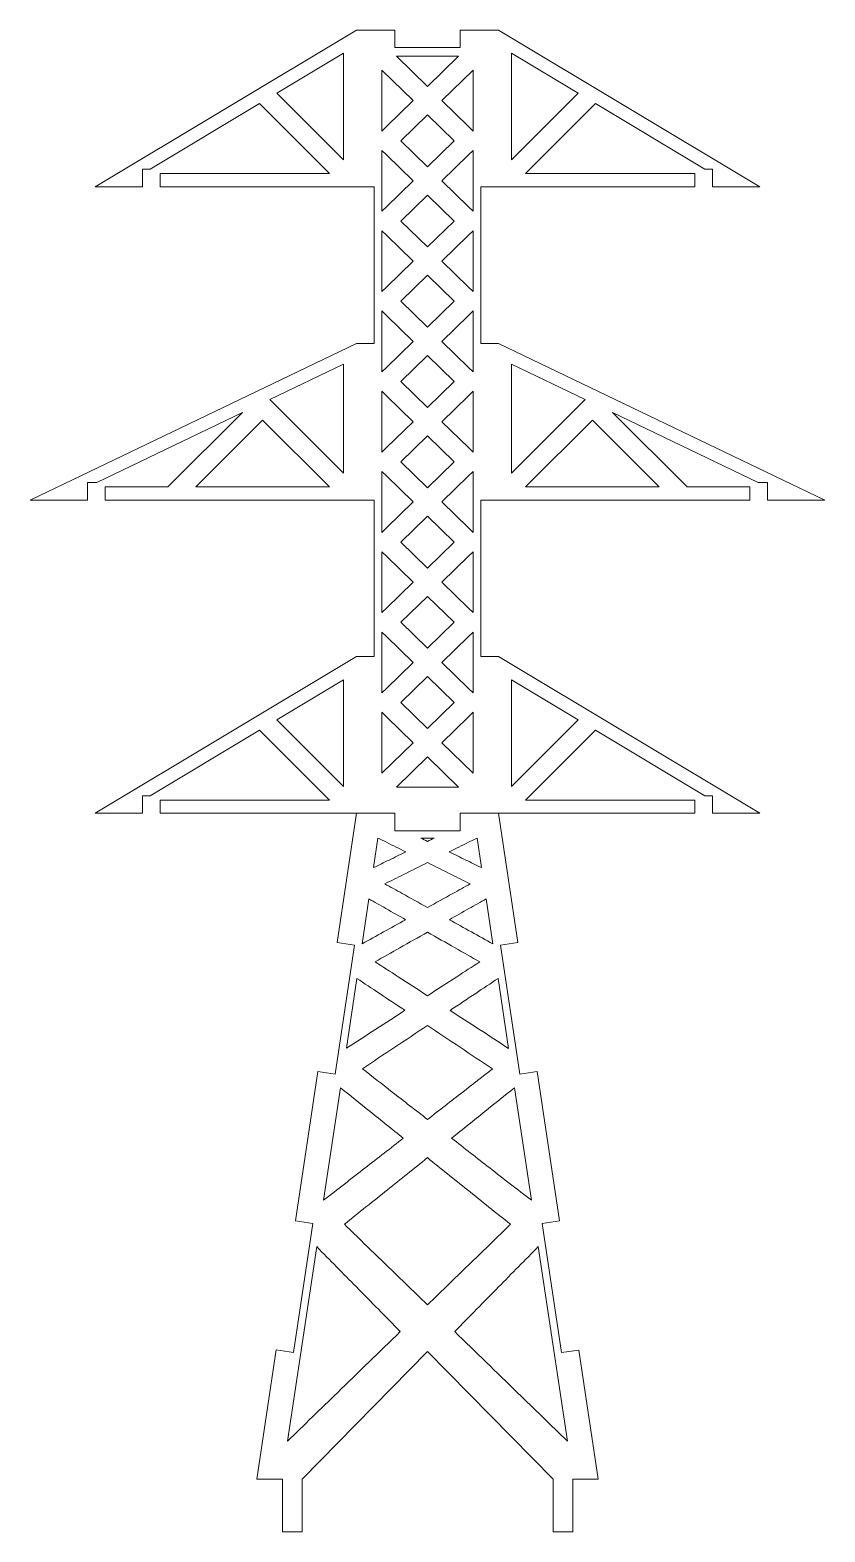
# Model space of a CAD drawing. Header units: centimetres. Extents: x -59 to 18, y -46 to 64.
# Drawn here: x -19.1 to -6.93, y -9.59 to 13.42 of the extents above; entities that cross this region are included whole.
import ezdxf

# ---------------------------------------------------------------- set-up
doc = ezdxf.new("R2010")
doc.units = ezdxf.units.CM
doc.header["$MEASUREMENT"] = 0
doc.layers.add('Camada 1', color=7, linetype='Continuous')

msp = doc.modelspace()

# ---------------------------------------------------------------- linework, layer by layer
at = {"layer": 'Camada 1', "color": 250, "lineweight": 20}
for points, knots in [([(-14.10167, 13.41845), (-14.10167, 13.41845), (-13.51358, 13.41845), (-13.51358, 13.41845), (-13.51358, 13.41845), (-13.51358, 13.41845), (-13.51358, 13.14845), (-13.51358, 13.14845), (-13.51358, 13.14845), (-13.51358, 13.14845), (-12.51358, 13.14845), (-12.51358, 13.14845), (-12.51358, 13.14845), (-12.51358, 13.14845), (-12.51358, 13.41845), (-12.51358, 13.41845), (-12.51358, 13.41845), (-12.51358, 13.41845), (-11.92548, 13.41845), (-11.92548, 13.41845), (-11.92548, 13.41845), (-11.92548, 13.41845), (-7.92548, 11.01845), (-7.92548, 11.01845), (-7.92548, 11.01845), (-7.92548, 11.01845), (-8.64754, 11.01845), (-8.64754, 11.01845), (-8.64754, 11.01845), (-8.64754, 11.01845), (-8.64754, 11.21845), (-8.64754, 11.21845), (-8.64754, 11.21845), (-8.64754, 11.21845), (-8.64754, 11.28845), (-8.64754, 11.28845), (-8.64754, 11.28845), (-8.64754, 11.28845), (-8.76421, 11.28845), (-8.76421, 11.28845), (-8.76421, 11.28845), (-8.76421, 11.28845), (-10.43867, 12.29313), (-10.43867, 12.29313), (-10.43867, 12.29313), (-10.43867, 12.29313), (-11.51335, 11.21845), (-11.51335, 11.21845), (-11.51335, 11.21845), (-11.51335, 11.21845), (-8.91754, 11.21845), (-8.91754, 11.21845), (-8.91754, 11.21845), (-8.91754, 11.21845), (-8.91754, 11.01845), (-8.91754, 11.01845), (-8.91754, 11.01845), (-8.91754, 11.01845), (-11.92548, 11.01845), (-11.92548, 11.01845), (-11.92548, 11.01845), (-11.92548, 11.01845), (-12.19548, 11.01845), (-12.19548, 11.01845), (-12.19548, 11.01845), (-12.19548, 11.01845), (-12.19548, 8.61845), (-12.19548, 8.61845), (-12.19548, 8.61845), (-12.19548, 8.61845), (-11.92548, 8.61845), (-11.92548, 8.61845), (-11.92548, 8.61845), (-11.92548, 8.61845), (-6.92548, 6.21845), (-6.92548, 6.21845), (-6.92548, 6.21845), (-6.92548, 6.21845), (-7.80433, 6.21845), (-7.80433, 6.21845), (-7.80433, 6.21845), (-7.80433, 6.21845), (-7.80433, 6.41845), (-7.80433, 6.41845), (-7.80433, 6.41845), (-7.80433, 6.41845), (-7.80433, 6.48845), (-7.80433, 6.48845), (-7.80433, 6.48845), (-7.80433, 6.48845), (-7.95016, 6.48845), (-7.95016, 6.48845), (-7.95016, 6.48845), (-7.95016, 6.48845), (-10.17766, 7.55764), (-10.17766, 7.55764), (-10.17766, 7.55764), (-10.17766, 7.55764), (-9.03846, 6.41845), (-9.03846, 6.41845), (-9.03846, 6.41845), (-9.03846, 6.41845), (-8.07433, 6.41845), (-8.07433, 6.41845), (-8.07433, 6.41845), (-8.07433, 6.41845), (-8.07433, 6.21845), (-8.07433, 6.21845), (-8.07433, 6.21845), (-8.07433, 6.21845), (-11.92548, 6.21845), (-11.92548, 6.21845), (-11.92548, 6.21845), (-11.92548, 6.21845), (-12.19548, 6.21845), (-12.19548, 6.21845), (-12.19548, 6.21845), (-12.19548, 6.21845), (-12.19548, 3.81845), (-12.19548, 3.81845), (-12.19548, 3.81845), (-12.19548, 3.81845), (-11.92548, 3.81845), (-11.92548, 3.81845), (-11.92548, 3.81845), (-11.92548, 3.81845), (-7.92548, 1.41845), (-7.92548, 1.41845), (-7.92548, 1.41845), (-7.92548, 1.41845), (-8.64754, 1.41845), (-8.64754, 1.41845), (-8.64754, 1.41845), (-8.64754, 1.41845), (-8.64754, 1.61845), (-8.64754, 1.61845), (-8.64754, 1.61845), (-8.64754, 1.61845), (-8.64754, 1.68845), (-8.64754, 1.68845), (-8.64754, 1.68845), (-8.64754, 1.68845), (-8.76421, 1.68845), (-8.76421, 1.68845), (-8.76421, 1.68845), (-8.76421, 1.68845), (-10.43867, 2.69313), (-10.43867, 2.69313), (-10.43867, 2.69313), (-10.43867, 2.69313), (-11.51335, 1.61845), (-11.51335, 1.61845), (-11.51335, 1.61845), (-11.51335, 1.61845), (-8.91754, 1.61845), (-8.91754, 1.61845), (-8.91754, 1.61845), (-8.91754, 1.61845), (-8.91754, 1.41845), (-8.91754, 1.41845), (-8.91754, 1.41845), (-8.91754, 1.41845), (-11.92548, 1.41845), (-11.92548, 1.41845), (-11.92548, 1.41845), (-11.92548, 1.41845), (-12.51358, 1.41845), (-12.51358, 1.41845), (-12.51358, 1.41845), (-12.51358, 1.41845), (-12.51358, 1.14845), (-12.51358, 1.14845), (-12.51358, 1.14845), (-12.51358, 1.14845), (-13.51358, 1.14845), (-13.51358, 1.14845), (-13.51358, 1.14845), (-13.51358, 1.14845), (-13.51358, 1.41845), (-13.51358, 1.41845), (-13.51358, 1.41845), (-13.51358, 1.41845), (-14.10167, 1.41845), (-14.10167, 1.41845), (-14.10167, 1.41845), (-14.10167, 1.41845), (-17.10961, 1.41845), (-17.10961, 1.41845), (-17.10961, 1.41845), (-17.10961, 1.41845), (-17.10961, 1.61845), (-17.10961, 1.61845), (-17.10961, 1.61845), (-17.10961, 1.61845), (-14.5138, 1.61845), (-14.5138, 1.61845), (-14.5138, 1.61845), (-14.5138, 1.61845), (-15.58848, 2.69313), (-15.58848, 2.69313), (-15.58848, 2.69313), (-15.58848, 2.69313), (-17.26294, 1.68845), (-17.26294, 1.68845), (-17.26294, 1.68845), (-17.26294, 1.68845), (-17.37961, 1.68845), (-17.37961, 1.68845), (-17.37961, 1.68845), (-17.37961, 1.68845), (-17.37961, 1.61845), (-17.37961, 1.61845), (-17.37961, 1.61845), (-17.37961, 1.61845), (-17.37961, 1.41845), (-17.37961, 1.41845), (-17.37961, 1.41845), (-17.37961, 1.41845), (-18.10167, 1.41845), (-18.10167, 1.41845), (-18.10167, 1.41845), (-18.10167, 1.41845), (-14.10167, 3.81845), (-14.10167, 3.81845), (-14.10167, 3.81845), (-14.10167, 3.81845), (-13.83167, 3.81845), (-13.83167, 3.81845), (-13.83167, 3.81845), (-13.83167, 3.81845), (-13.83167, 6.21845), (-13.83167, 6.21845), (-13.83167, 6.21845), (-13.83167, 6.21845), (-14.10167, 6.21845), (-14.10167, 6.21845), (-14.10167, 6.21845), (-14.10167, 6.21845), (-17.95282, 6.21845), (-17.95282, 6.21845), (-17.95282, 6.21845), (-17.95282, 6.21845), (-17.95282, 6.41845), (-17.95282, 6.41845), (-17.95282, 6.41845), (-17.95282, 6.41845), (-16.98869, 6.41845), (-16.98869, 6.41845), (-16.98869, 6.41845), (-16.98869, 6.41845), (-15.84949, 7.55764), (-15.84949, 7.55764), (-15.84949, 7.55764), (-15.84949, 7.55764), (-18.07699, 6.48845), (-18.07699, 6.48845), (-18.07699, 6.48845), (-18.07699, 6.48845), (-18.22282, 6.48845), (-18.22282, 6.48845), (-18.22282, 6.48845), (-18.22282, 6.48845), (-18.22282, 6.41845), (-18.22282, 6.41845), (-18.22282, 6.41845), (-18.22282, 6.41845), (-18.22282, 6.21845), (-18.22282, 6.21845), (-18.22282, 6.21845), (-18.22282, 6.21845), (-19.10167, 6.21845), (-19.10167, 6.21845), (-19.10167, 6.21845), (-19.10167, 6.21845), (-14.10167, 8.61845), (-14.10167, 8.61845), (-14.10167, 8.61845), (-14.10167, 8.61845), (-13.83167, 8.61845), (-13.83167, 8.61845), (-13.83167, 8.61845), (-13.83167, 8.61845), (-13.83167, 11.01845), (-13.83167, 11.01845), (-13.83167, 11.01845), (-13.83167, 11.01845), (-14.10167, 11.01845), (-14.10167, 11.01845), (-14.10167, 11.01845), (-14.10167, 11.01845), (-17.10961, 11.01845), (-17.10961, 11.01845), (-17.10961, 11.01845), (-17.10961, 11.01845), (-17.10961, 11.21845), (-17.10961, 11.21845), (-17.10961, 11.21845), (-17.10961, 11.21845), (-14.5138, 11.21845), (-14.5138, 11.21845), (-14.5138, 11.21845), (-14.5138, 11.21845), (-15.58848, 12.29313), (-15.58848, 12.29313), (-15.58848, 12.29313), (-15.58848, 12.29313), (-17.26294, 11.28845), (-17.26294, 11.28845), (-17.26294, 11.28845), (-17.26294, 11.28845), (-17.37961, 11.28845), (-17.37961, 11.28845), (-17.37961, 11.28845), (-17.37961, 11.28845), (-17.37961, 11.21845), (-17.37961, 11.21845), (-17.37961, 11.21845), (-17.37961, 11.21845), (-17.37961, 11.01845), (-17.37961, 11.01845), (-17.37961, 11.01845), (-17.37961, 11.01845), (-18.10167, 11.01845), (-18.10167, 11.01845), (-18.10167, 11.01845), (-18.10167, 11.01845), (-14.10167, 13.41845), (-14.10167, 13.41845)], [0, 0, 0, 0, 0.01204819, 0.01204819, 0.01204819, 0.01204819, 0.02409639, 0.02409639, 0.02409639, 0.02409639, 0.03614458, 0.03614458, 0.03614458, 0.03614458, 0.04819277, 0.04819277, 0.04819277, 0.04819277, 0.06024096, 0.06024096, 0.06024096, 0.06024096, 0.07228916, 0.07228916, 0.07228916, 0.07228916, 0.08433735, 0.08433735, 0.08433735, 0.08433735, 0.09638554, 0.09638554, 0.09638554, 0.09638554, 0.10843373, 0.10843373, 0.10843373, 0.10843373, 0.12048193, 0.12048193, 0.12048193, 0.12048193, 0.13253012, 0.13253012, 0.13253012, 0.13253012, 0.14457831, 0.14457831, 0.14457831, 0.14457831, 0.15662651, 0.15662651, 0.15662651, 0.15662651, 0.1686747, 0.1686747, 0.1686747, 0.1686747, 0.18072289, 0.18072289, 0.18072289, 0.18072289, 0.19277108, 0.19277108, 0.19277108, 0.19277108, 0.20481928, 0.20481928, 0.20481928, 0.20481928, 0.21686747, 0.21686747, 0.21686747, 0.21686747, 0.22891566, 0.22891566, 0.22891566, 0.22891566, 0.24096386, 0.24096386, 0.24096386, 0.24096386, 0.25301205, 0.25301205, 0.25301205, 0.25301205, 0.26506024, 0.26506024, 0.26506024, 0.26506024, 0.27710843, 0.27710843, 0.27710843, 0.27710843, 0.28915663, 0.28915663, 0.28915663, 0.28915663, 0.30120482, 0.30120482, 0.30120482, 0.30120482, 0.31325301, 0.31325301, 0.31325301, 0.31325301, 0.3253012, 0.3253012, 0.3253012, 0.3253012, 0.3373494, 0.3373494, 0.3373494, 0.3373494, 0.34939759, 0.34939759, 0.34939759, 0.34939759, 0.36144578, 0.36144578, 0.36144578, 0.36144578, 0.37349398, 0.37349398, 0.37349398, 0.37349398, 0.38554217, 0.38554217, 0.38554217, 0.38554217, 0.39759036, 0.39759036, 0.39759036, 0.39759036, 0.40963855, 0.40963855, 0.40963855, 0.40963855, 0.42168675, 0.42168675, 0.42168675, 0.42168675, 0.43373494, 0.43373494, 0.43373494, 0.43373494, 0.44578313, 0.44578313, 0.44578313, 0.44578313, 0.45783133, 0.45783133, 0.45783133, 0.45783133, 0.46987952, 0.46987952, 0.46987952, 0.46987952, 0.48192771, 0.48192771, 0.48192771, 0.48192771, 0.4939759, 0.4939759, 0.4939759, 0.4939759, 0.5060241, 0.5060241, 0.5060241, 0.5060241, 0.51807229, 0.51807229, 0.51807229, 0.51807229, 0.53012048, 0.53012048, 0.53012048, 0.53012048, 0.54216867, 0.54216867, 0.54216867, 0.54216867, 0.55421687, 0.55421687, 0.55421687, 0.55421687, 0.56626506, 0.56626506, 0.56626506, 0.56626506, 0.57831325, 0.57831325, 0.57831325, 0.57831325, 0.59036145, 0.59036145, 0.59036145, 0.59036145, 0.60240964, 0.60240964, 0.60240964, 0.60240964, 0.61445783, 0.61445783, 0.61445783, 0.61445783, 0.62650602, 0.62650602, 0.62650602, 0.62650602, 0.63855422, 0.63855422, 0.63855422, 0.63855422, 0.65060241, 0.65060241, 0.65060241, 0.65060241, 0.6626506, 0.6626506, 0.6626506, 0.6626506, 0.6746988, 0.6746988, 0.6746988, 0.6746988, 0.68674699, 0.68674699, 0.68674699, 0.68674699, 0.69879518, 0.69879518, 0.69879518, 0.69879518, 0.71084337, 0.71084337, 0.71084337, 0.71084337, 0.72289157, 0.72289157, 0.72289157, 0.72289157, 0.73493976, 0.73493976, 0.73493976, 0.73493976, 0.74698795, 0.74698795, 0.74698795, 0.74698795, 0.75903614, 0.75903614, 0.75903614, 0.75903614, 0.77108434, 0.77108434, 0.77108434, 0.77108434, 0.78313253, 0.78313253, 0.78313253, 0.78313253, 0.79518072, 0.79518072, 0.79518072, 0.79518072, 0.80722892, 0.80722892, 0.80722892, 0.80722892, 0.81927711, 0.81927711, 0.81927711, 0.81927711, 0.8313253, 0.8313253, 0.8313253, 0.8313253, 0.84337349, 0.84337349, 0.84337349, 0.84337349, 0.85542169, 0.85542169, 0.85542169, 0.85542169, 0.86746988, 0.86746988, 0.86746988, 0.86746988, 0.87951807, 0.87951807, 0.87951807, 0.87951807, 0.89156627, 0.89156627, 0.89156627, 0.89156627, 0.90361446, 0.90361446, 0.90361446, 0.90361446, 0.91566265, 0.91566265, 0.91566265, 0.91566265, 0.92771084, 0.92771084, 0.92771084, 0.92771084, 0.93975904, 0.93975904, 0.93975904, 0.93975904, 0.95180723, 0.95180723, 0.95180723, 0.95180723, 0.96385542, 0.96385542, 0.96385542, 0.96385542, 0.97590361, 0.97590361, 0.97590361, 0.97590361, 1, 1, 1, 1]), ([(-14.30167, 13.06521), (-14.30167, 13.06521), (-14.30167, 11.43058), (-14.30167, 11.43058), (-14.30167, 11.43058), (-14.30167, 11.43058), (-15.32331, 12.45222), (-15.32331, 12.45222), (-15.32331, 12.45222), (-15.32331, 12.45222), (-14.30167, 13.06521), (-14.30167, 13.06521)], [0, 0, 0, 0, 0.25, 0.25, 0.25, 0.25, 0.5, 0.5, 0.5, 0.5, 1, 1, 1, 1]), ([(-13.48852, 13.01845), (-13.48852, 13.01845), (-12.53857, 13.01845), (-12.53857, 13.01845), (-12.53857, 13.01845), (-12.53857, 13.01845), (-13.01354, 12.55367), (-13.01354, 12.55367), (-13.01354, 12.55367), (-13.01354, 12.55367), (-13.48852, 13.01845), (-13.48852, 13.01845)], [0, 0, 0, 0, 0.25, 0.25, 0.25, 0.25, 0.5, 0.5, 0.5, 0.5, 1, 1, 1, 1]), ([(-11.72548, 13.06521), (-11.72548, 13.06521), (-11.72548, 11.43058), (-11.72548, 11.43058), (-11.72548, 11.43058), (-11.72548, 11.43058), (-10.70384, 12.45222), (-10.70384, 12.45222), (-10.70384, 12.45222), (-10.70384, 12.45222), (-11.72548, 13.06521), (-11.72548, 13.06521)], [0, 0, 0, 0, 0.25, 0.25, 0.25, 0.25, 0.5, 0.5, 0.5, 0.5, 1, 1, 1, 1]), ([(-13.71164, 11.87056), (-13.71164, 11.87056), (-13.71164, 12.80283), (-13.71164, 12.80283), (-13.71164, 12.80283), (-13.71164, 12.80283), (-13.23529, 12.33669), (-13.23529, 12.33669), (-13.23529, 12.33669), (-13.23529, 12.33669), (-13.64181, 11.93889), (-13.64181, 11.93889), (-13.64181, 11.93889), (-13.64181, 11.93889), (-13.71164, 11.87056), (-13.71164, 11.87056)], [0, 0, 0, 0, 0.2, 0.2, 0.2, 0.2, 0.4, 0.4, 0.4, 0.4, 0.6, 0.6, 0.6, 0.6, 1, 1, 1, 1]), ([(-12.31545, 12.80282), (-12.31545, 12.80282), (-12.31545, 11.87056), (-12.31545, 11.87056), (-12.31545, 11.87056), (-12.31545, 11.87056), (-12.38528, 11.93889), (-12.38528, 11.93889), (-12.38528, 11.93889), (-12.38528, 11.93889), (-12.7918, 12.33669), (-12.7918, 12.33669), (-12.7918, 12.33669), (-12.7918, 12.33669), (-12.31545, 12.80282), (-12.31545, 12.80282)], [0, 0, 0, 0, 0.2, 0.2, 0.2, 0.2, 0.4, 0.4, 0.4, 0.4, 0.6, 0.6, 0.6, 0.6, 1, 1, 1, 1]), ([(-13.01354, 12.11971), (-13.01354, 12.11971), (-12.60702, 11.72191), (-12.60702, 11.72191), (-12.60702, 11.72191), (-12.60702, 11.72191), (-13.01354, 11.32411), (-13.01354, 11.32411), (-13.01354, 11.32411), (-13.01354, 11.32411), (-13.42007, 11.72191), (-13.42007, 11.72191), (-13.42007, 11.72191), (-13.42007, 11.72191), (-13.01354, 12.11971), (-13.01354, 12.11971)], [0, 0, 0, 0, 0.2, 0.2, 0.2, 0.2, 0.4, 0.4, 0.4, 0.4, 0.6, 0.6, 0.6, 0.6, 1, 1, 1, 1]), ([(-13.71164, 10.641), (-13.71164, 10.641), (-13.71164, 11.57326), (-13.71164, 11.57326), (-13.71164, 11.57326), (-13.71164, 11.57326), (-13.64181, 11.50493), (-13.64181, 11.50493), (-13.64181, 11.50493), (-13.64181, 11.50493), (-13.23529, 11.10713), (-13.23529, 11.10713), (-13.23529, 11.10713), (-13.23529, 11.10713), (-13.64181, 10.70933), (-13.64181, 10.70933), (-13.64181, 10.70933), (-13.64181, 10.70933), (-13.71164, 10.641), (-13.71164, 10.641)], [0, 0, 0, 0, 0.16666667, 0.16666667, 0.16666667, 0.16666667, 0.33333333, 0.33333333, 0.33333333, 0.33333333, 0.5, 0.5, 0.5, 0.5, 0.66666667, 0.66666667, 0.66666667, 0.66666667, 1, 1, 1, 1]), ([(-12.31545, 11.57326), (-12.31545, 11.57326), (-12.31545, 10.641), (-12.31545, 10.641), (-12.31545, 10.641), (-12.31545, 10.641), (-12.38528, 10.70933), (-12.38528, 10.70933), (-12.38528, 10.70933), (-12.38528, 10.70933), (-12.7918, 11.10713), (-12.7918, 11.10713), (-12.7918, 11.10713), (-12.7918, 11.10713), (-12.38528, 11.50493), (-12.38528, 11.50493), (-12.38528, 11.50493), (-12.38528, 11.50493), (-12.31545, 11.57326), (-12.31545, 11.57326)], [0, 0, 0, 0, 0.16666667, 0.16666667, 0.16666667, 0.16666667, 0.33333333, 0.33333333, 0.33333333, 0.33333333, 0.5, 0.5, 0.5, 0.5, 0.66666667, 0.66666667, 0.66666667, 0.66666667, 1, 1, 1, 1]), ([(-13.01354, 10.89015), (-13.01354, 10.89015), (-12.60702, 10.49235), (-12.60702, 10.49235), (-12.60702, 10.49235), (-12.60702, 10.49235), (-13.01355, 10.09455), (-13.01355, 10.09455), (-13.01355, 10.09455), (-13.01355, 10.09455), (-13.42007, 10.49235), (-13.42007, 10.49235), (-13.42007, 10.49235), (-13.42007, 10.49235), (-13.01354, 10.89015), (-13.01354, 10.89015)], [0, 0, 0, 0, 0.2, 0.2, 0.2, 0.2, 0.4, 0.4, 0.4, 0.4, 0.6, 0.6, 0.6, 0.6, 1, 1, 1, 1]), ([(-13.71164, 9.41144), (-13.71164, 9.41144), (-13.71164, 10.34371), (-13.71164, 10.34371), (-13.71164, 10.34371), (-13.71164, 10.34371), (-13.64181, 10.27538), (-13.64181, 10.27538), (-13.64181, 10.27538), (-13.64181, 10.27538), (-13.23529, 9.87757), (-13.23529, 9.87757), (-13.23529, 9.87757), (-13.23529, 9.87757), (-13.64181, 9.47977), (-13.64181, 9.47977), (-13.64181, 9.47977), (-13.64181, 9.47977), (-13.71164, 9.41144), (-13.71164, 9.41144)], [0, 0, 0, 0, 0.16666667, 0.16666667, 0.16666667, 0.16666667, 0.33333333, 0.33333333, 0.33333333, 0.33333333, 0.5, 0.5, 0.5, 0.5, 0.66666667, 0.66666667, 0.66666667, 0.66666667, 1, 1, 1, 1]), ([(-12.31545, 10.34371), (-12.31545, 10.34371), (-12.31545, 9.41144), (-12.31545, 9.41144), (-12.31545, 9.41144), (-12.31545, 9.41144), (-12.38528, 9.47977), (-12.38528, 9.47977), (-12.38528, 9.47977), (-12.38528, 9.47977), (-12.7918, 9.87757), (-12.7918, 9.87757), (-12.7918, 9.87757), (-12.7918, 9.87757), (-12.38528, 10.27538), (-12.38528, 10.27538), (-12.38528, 10.27538), (-12.38528, 10.27538), (-12.31545, 10.34371), (-12.31545, 10.34371)], [0, 0, 0, 0, 0.16666667, 0.16666667, 0.16666667, 0.16666667, 0.33333333, 0.33333333, 0.33333333, 0.33333333, 0.5, 0.5, 0.5, 0.5, 0.66666667, 0.66666667, 0.66666667, 0.66666667, 1, 1, 1, 1]), ([(-13.01355, 8.86499), (-13.01355, 8.86499), (-13.42007, 9.26279), (-13.42007, 9.26279), (-13.42007, 9.26279), (-13.42007, 9.26279), (-13.01355, 9.66059), (-13.01355, 9.66059), (-13.01355, 9.66059), (-13.01355, 9.66059), (-12.60702, 9.26279), (-12.60702, 9.26279), (-12.60702, 9.26279), (-12.60702, 9.26279), (-13.01355, 8.86499), (-13.01355, 8.86499)], [0, 0, 0, 0, 0.2, 0.2, 0.2, 0.2, 0.4, 0.4, 0.4, 0.4, 0.6, 0.6, 0.6, 0.6, 1, 1, 1, 1]), ([(-13.71164, 8.18188), (-13.71164, 8.18188), (-13.71164, 9.11414), (-13.71164, 9.11414), (-13.71164, 9.11414), (-13.71164, 9.11414), (-13.64181, 9.04581), (-13.64181, 9.04581), (-13.64181, 9.04581), (-13.64181, 9.04581), (-13.23529, 8.64801), (-13.23529, 8.64801), (-13.23529, 8.64801), (-13.23529, 8.64801), (-13.64181, 8.25021), (-13.64181, 8.25021), (-13.64181, 8.25021), (-13.64181, 8.25021), (-13.71164, 8.18188), (-13.71164, 8.18188)], [0, 0, 0, 0, 0.16666667, 0.16666667, 0.16666667, 0.16666667, 0.33333333, 0.33333333, 0.33333333, 0.33333333, 0.5, 0.5, 0.5, 0.5, 0.66666667, 0.66666667, 0.66666667, 0.66666667, 1, 1, 1, 1]), ([(-12.31545, 9.11414), (-12.31545, 9.11414), (-12.31545, 8.18188), (-12.31545, 8.18188), (-12.31545, 8.18188), (-12.31545, 8.18188), (-12.38528, 8.25021), (-12.38528, 8.25021), (-12.38528, 8.25021), (-12.38528, 8.25021), (-12.7918, 8.64801), (-12.7918, 8.64801), (-12.7918, 8.64801), (-12.7918, 8.64801), (-12.38528, 9.04581), (-12.38528, 9.04581), (-12.38528, 9.04581), (-12.38528, 9.04581), (-12.31545, 9.11414), (-12.31545, 9.11414)], [0, 0, 0, 0, 0.16666667, 0.16666667, 0.16666667, 0.16666667, 0.33333333, 0.33333333, 0.33333333, 0.33333333, 0.5, 0.5, 0.5, 0.5, 0.66666667, 0.66666667, 0.66666667, 0.66666667, 1, 1, 1, 1]), ([(-14.30167, 8.3006), (-14.30167, 8.3006), (-14.30167, 6.63059), (-14.30167, 6.63059), (-14.30167, 6.63059), (-14.30167, 6.63059), (-15.43006, 7.75897), (-15.43006, 7.75897), (-15.43006, 7.75897), (-15.43006, 7.75897), (-14.30167, 8.3006), (-14.30167, 8.3006)], [0, 0, 0, 0, 0.25, 0.25, 0.25, 0.25, 0.5, 0.5, 0.5, 0.5, 1, 1, 1, 1]), ([(-13.01354, 8.43103), (-13.01354, 8.43103), (-12.60702, 8.03323), (-12.60702, 8.03323), (-12.60702, 8.03323), (-12.60702, 8.03323), (-13.01355, 7.63543), (-13.01355, 7.63543), (-13.01355, 7.63543), (-13.01355, 7.63543), (-13.42007, 8.03323), (-13.42007, 8.03323), (-13.42007, 8.03323), (-13.42007, 8.03323), (-13.01354, 8.43103), (-13.01354, 8.43103)], [0, 0, 0, 0, 0.2, 0.2, 0.2, 0.2, 0.4, 0.4, 0.4, 0.4, 0.6, 0.6, 0.6, 0.6, 1, 1, 1, 1]), ([(-11.72548, 8.3006), (-11.72548, 8.3006), (-11.72548, 6.63059), (-11.72548, 6.63059), (-11.72548, 6.63059), (-11.72548, 6.63059), (-10.59709, 7.75897), (-10.59709, 7.75897), (-10.59709, 7.75897), (-10.59709, 7.75897), (-11.72548, 8.3006), (-11.72548, 8.3006)], [0, 0, 0, 0, 0.25, 0.25, 0.25, 0.25, 0.5, 0.5, 0.5, 0.5, 1, 1, 1, 1]), ([(-13.71164, 6.95232), (-13.71164, 6.95232), (-13.71164, 7.88458), (-13.71164, 7.88458), (-13.71164, 7.88458), (-13.71164, 7.88458), (-13.64181, 7.81625), (-13.64181, 7.81625), (-13.64181, 7.81625), (-13.64181, 7.81625), (-13.23529, 7.41845), (-13.23529, 7.41845), (-13.23529, 7.41845), (-13.23529, 7.41845), (-13.64181, 7.02065), (-13.64181, 7.02065), (-13.64181, 7.02065), (-13.64181, 7.02065), (-13.71164, 6.95232), (-13.71164, 6.95232)], [0, 0, 0, 0, 0.16666667, 0.16666667, 0.16666667, 0.16666667, 0.33333333, 0.33333333, 0.33333333, 0.33333333, 0.5, 0.5, 0.5, 0.5, 0.66666667, 0.66666667, 0.66666667, 0.66666667, 1, 1, 1, 1]), ([(-12.31545, 7.88458), (-12.31545, 7.88458), (-12.31545, 6.95232), (-12.31545, 6.95232), (-12.31545, 6.95232), (-12.31545, 6.95232), (-12.38528, 7.02065), (-12.38528, 7.02065), (-12.38528, 7.02065), (-12.38528, 7.02065), (-12.7918, 7.41845), (-12.7918, 7.41845), (-12.7918, 7.41845), (-12.7918, 7.41845), (-12.38528, 7.81625), (-12.38528, 7.81625), (-12.38528, 7.81625), (-12.38528, 7.81625), (-12.31545, 7.88458), (-12.31545, 7.88458)], [0, 0, 0, 0, 0.16666667, 0.16666667, 0.16666667, 0.16666667, 0.33333333, 0.33333333, 0.33333333, 0.33333333, 0.5, 0.5, 0.5, 0.5, 0.66666667, 0.66666667, 0.66666667, 0.66666667, 1, 1, 1, 1]), ([(-14.51381, 6.41845), (-14.51381, 6.41845), (-16.56441, 6.41845), (-16.56441, 6.41845), (-16.56441, 6.41845), (-16.56441, 6.41845), (-15.53911, 7.44376), (-15.53911, 7.44376), (-15.53911, 7.44376), (-15.53911, 7.44376), (-14.51381, 6.41845), (-14.51381, 6.41845)], [0, 0, 0, 0, 0.25, 0.25, 0.25, 0.25, 0.5, 0.5, 0.5, 0.5, 1, 1, 1, 1]), ([(-11.51334, 6.41845), (-11.51334, 6.41845), (-9.46274, 6.41845), (-9.46274, 6.41845), (-9.46274, 6.41845), (-9.46274, 6.41845), (-10.48804, 7.44376), (-10.48804, 7.44376), (-10.48804, 7.44376), (-10.48804, 7.44376), (-11.51334, 6.41845), (-11.51334, 6.41845)], [0, 0, 0, 0, 0.25, 0.25, 0.25, 0.25, 0.5, 0.5, 0.5, 0.5, 1, 1, 1, 1]), ([(-13.01355, 6.40587), (-13.01355, 6.40587), (-13.42007, 6.80367), (-13.42007, 6.80367), (-13.42007, 6.80367), (-13.42007, 6.80367), (-13.01355, 7.20147), (-13.01355, 7.20147), (-13.01355, 7.20147), (-13.01355, 7.20147), (-12.60702, 6.80367), (-12.60702, 6.80367), (-12.60702, 6.80367), (-12.60702, 6.80367), (-13.01355, 6.40587), (-13.01355, 6.40587)], [0, 0, 0, 0, 0.2, 0.2, 0.2, 0.2, 0.4, 0.4, 0.4, 0.4, 0.6, 0.6, 0.6, 0.6, 1, 1, 1, 1]), ([(-13.71164, 5.72276), (-13.71164, 5.72276), (-13.71164, 6.65502), (-13.71164, 6.65502), (-13.71164, 6.65502), (-13.71164, 6.65502), (-13.64181, 6.58669), (-13.64181, 6.58669), (-13.64181, 6.58669), (-13.64181, 6.58669), (-13.23529, 6.18889), (-13.23529, 6.18889), (-13.23529, 6.18889), (-13.23529, 6.18889), (-13.64181, 5.79109), (-13.64181, 5.79109), (-13.64181, 5.79109), (-13.64181, 5.79109), (-13.71164, 5.72276), (-13.71164, 5.72276)], [0, 0, 0, 0, 0.16666667, 0.16666667, 0.16666667, 0.16666667, 0.33333333, 0.33333333, 0.33333333, 0.33333333, 0.5, 0.5, 0.5, 0.5, 0.66666667, 0.66666667, 0.66666667, 0.66666667, 1, 1, 1, 1]), ([(-12.31545, 6.65502), (-12.31545, 6.65502), (-12.31545, 5.72276), (-12.31545, 5.72276), (-12.31545, 5.72276), (-12.31545, 5.72276), (-12.38528, 5.79109), (-12.38528, 5.79109), (-12.38528, 5.79109), (-12.38528, 5.79109), (-12.7918, 6.18889), (-12.7918, 6.18889), (-12.7918, 6.18889), (-12.7918, 6.18889), (-12.38528, 6.58669), (-12.38528, 6.58669), (-12.38528, 6.58669), (-12.38528, 6.58669), (-12.31545, 6.65502), (-12.31545, 6.65502)], [0, 0, 0, 0, 0.16666667, 0.16666667, 0.16666667, 0.16666667, 0.33333333, 0.33333333, 0.33333333, 0.33333333, 0.5, 0.5, 0.5, 0.5, 0.66666667, 0.66666667, 0.66666667, 0.66666667, 1, 1, 1, 1]), ([(-13.01354, 5.97191), (-13.01354, 5.97191), (-12.60702, 5.57411), (-12.60702, 5.57411), (-12.60702, 5.57411), (-12.60702, 5.57411), (-13.01355, 5.17631), (-13.01355, 5.17631), (-13.01355, 5.17631), (-13.01355, 5.17631), (-13.42007, 5.57411), (-13.42007, 5.57411), (-13.42007, 5.57411), (-13.42007, 5.57411), (-13.01354, 5.97191), (-13.01354, 5.97191)], [0, 0, 0, 0, 0.2, 0.2, 0.2, 0.2, 0.4, 0.4, 0.4, 0.4, 0.6, 0.6, 0.6, 0.6, 1, 1, 1, 1]), ([(-13.71164, 4.49319), (-13.71164, 4.49319), (-13.71164, 5.42546), (-13.71164, 5.42546), (-13.71164, 5.42546), (-13.71164, 5.42546), (-13.64181, 5.35713), (-13.64181, 5.35713), (-13.64181, 5.35713), (-13.64181, 5.35713), (-13.23529, 4.95933), (-13.23529, 4.95933), (-13.23529, 4.95933), (-13.23529, 4.95933), (-13.64181, 4.56152), (-13.64181, 4.56152), (-13.64181, 4.56152), (-13.64181, 4.56152), (-13.71164, 4.49319), (-13.71164, 4.49319)], [0, 0, 0, 0, 0.16666667, 0.16666667, 0.16666667, 0.16666667, 0.33333333, 0.33333333, 0.33333333, 0.33333333, 0.5, 0.5, 0.5, 0.5, 0.66666667, 0.66666667, 0.66666667, 0.66666667, 1, 1, 1, 1]), ([(-12.31545, 5.42546), (-12.31545, 5.42546), (-12.31545, 4.49319), (-12.31545, 4.49319), (-12.31545, 4.49319), (-12.31545, 4.49319), (-12.38528, 4.56152), (-12.38528, 4.56152), (-12.38528, 4.56152), (-12.38528, 4.56152), (-12.7918, 4.95933), (-12.7918, 4.95933), (-12.7918, 4.95933), (-12.7918, 4.95933), (-12.38528, 5.35713), (-12.38528, 5.35713), (-12.38528, 5.35713), (-12.38528, 5.35713), (-12.31545, 5.42546), (-12.31545, 5.42546)], [0, 0, 0, 0, 0.16666667, 0.16666667, 0.16666667, 0.16666667, 0.33333333, 0.33333333, 0.33333333, 0.33333333, 0.5, 0.5, 0.5, 0.5, 0.66666667, 0.66666667, 0.66666667, 0.66666667, 1, 1, 1, 1]), ([(-13.01355, 3.94675), (-13.01355, 3.94675), (-13.42007, 4.34455), (-13.42007, 4.34455), (-13.42007, 4.34455), (-13.42007, 4.34455), (-13.01355, 4.74235), (-13.01355, 4.74235), (-13.01355, 4.74235), (-13.01355, 4.74235), (-12.60702, 4.34455), (-12.60702, 4.34455), (-12.60702, 4.34455), (-12.60702, 4.34455), (-13.01355, 3.94675), (-13.01355, 3.94675)], [0, 0, 0, 0, 0.2, 0.2, 0.2, 0.2, 0.4, 0.4, 0.4, 0.4, 0.6, 0.6, 0.6, 0.6, 1, 1, 1, 1]), ([(-13.71164, 3.26364), (-13.71164, 3.26364), (-13.71164, 4.1959), (-13.71164, 4.1959), (-13.71164, 4.1959), (-13.71164, 4.1959), (-13.64181, 4.12757), (-13.64181, 4.12757), (-13.64181, 4.12757), (-13.64181, 4.12757), (-13.23529, 3.72977), (-13.23529, 3.72977), (-13.23529, 3.72977), (-13.23529, 3.72977), (-13.64181, 3.33197), (-13.64181, 3.33197), (-13.64181, 3.33197), (-13.64181, 3.33197), (-13.71164, 3.26364), (-13.71164, 3.26364)], [0, 0, 0, 0, 0.16666667, 0.16666667, 0.16666667, 0.16666667, 0.33333333, 0.33333333, 0.33333333, 0.33333333, 0.5, 0.5, 0.5, 0.5, 0.66666667, 0.66666667, 0.66666667, 0.66666667, 1, 1, 1, 1]), ([(-12.31545, 4.1959), (-12.31545, 4.1959), (-12.31545, 3.26364), (-12.31545, 3.26364), (-12.31545, 3.26364), (-12.31545, 3.26364), (-12.38528, 3.33197), (-12.38528, 3.33197), (-12.38528, 3.33197), (-12.38528, 3.33197), (-12.7918, 3.72977), (-12.7918, 3.72977), (-12.7918, 3.72977), (-12.7918, 3.72977), (-12.38528, 4.12757), (-12.38528, 4.12757), (-12.38528, 4.12757), (-12.38528, 4.12757), (-12.31545, 4.1959), (-12.31545, 4.1959)], [0, 0, 0, 0, 0.16666667, 0.16666667, 0.16666667, 0.16666667, 0.33333333, 0.33333333, 0.33333333, 0.33333333, 0.5, 0.5, 0.5, 0.5, 0.66666667, 0.66666667, 0.66666667, 0.66666667, 1, 1, 1, 1]), ([(-14.30167, 3.46521), (-14.30167, 3.46521), (-14.30167, 1.83058), (-14.30167, 1.83058), (-14.30167, 1.83058), (-14.30167, 1.83058), (-15.32331, 2.85222), (-15.32331, 2.85222), (-15.32331, 2.85222), (-15.32331, 2.85222), (-14.30167, 3.46521), (-14.30167, 3.46521)], [0, 0, 0, 0, 0.25, 0.25, 0.25, 0.25, 0.5, 0.5, 0.5, 0.5, 1, 1, 1, 1]), ([(-13.01354, 3.51279), (-13.01354, 3.51279), (-12.60702, 3.11499), (-12.60702, 3.11499), (-12.60702, 3.11499), (-12.60702, 3.11499), (-13.01355, 2.71719), (-13.01355, 2.71719), (-13.01355, 2.71719), (-13.01355, 2.71719), (-13.42007, 3.11499), (-13.42007, 3.11499), (-13.42007, 3.11499), (-13.42007, 3.11499), (-13.01354, 3.51279), (-13.01354, 3.51279)], [0, 0, 0, 0, 0.2, 0.2, 0.2, 0.2, 0.4, 0.4, 0.4, 0.4, 0.6, 0.6, 0.6, 0.6, 1, 1, 1, 1]), ([(-11.72548, 3.46521), (-11.72548, 3.46521), (-11.72548, 1.83058), (-11.72548, 1.83058), (-11.72548, 1.83058), (-11.72548, 1.83058), (-10.70384, 2.85222), (-10.70384, 2.85222), (-10.70384, 2.85222), (-10.70384, 2.85222), (-11.72548, 3.46521), (-11.72548, 3.46521)], [0, 0, 0, 0, 0.25, 0.25, 0.25, 0.25, 0.5, 0.5, 0.5, 0.5, 1, 1, 1, 1]), ([(-13.71164, 2.03407), (-13.71164, 2.03407), (-13.71164, 2.96634), (-13.71164, 2.96634), (-13.71164, 2.96634), (-13.71164, 2.96634), (-13.64181, 2.89801), (-13.64181, 2.89801), (-13.64181, 2.89801), (-13.64181, 2.89801), (-13.23529, 2.50021), (-13.23529, 2.50021), (-13.23529, 2.50021), (-13.23529, 2.50021), (-13.71164, 2.03407), (-13.71164, 2.03407)], [0, 0, 0, 0, 0.2, 0.2, 0.2, 0.2, 0.4, 0.4, 0.4, 0.4, 0.6, 0.6, 0.6, 0.6, 1, 1, 1, 1]), ([(-12.31545, 2.96634), (-12.31545, 2.96634), (-12.31545, 2.03408), (-12.31545, 2.03408), (-12.31545, 2.03408), (-12.31545, 2.03408), (-12.7918, 2.50021), (-12.7918, 2.50021), (-12.7918, 2.50021), (-12.7918, 2.50021), (-12.38528, 2.89801), (-12.38528, 2.89801), (-12.38528, 2.89801), (-12.38528, 2.89801), (-12.31545, 2.96634), (-12.31545, 2.96634)], [0, 0, 0, 0, 0.2, 0.2, 0.2, 0.2, 0.4, 0.4, 0.4, 0.4, 0.6, 0.6, 0.6, 0.6, 1, 1, 1, 1]), ([(-12.53857, 1.81845), (-12.53857, 1.81845), (-13.48852, 1.81845), (-13.48852, 1.81845), (-13.48852, 1.81845), (-13.48852, 1.81845), (-13.01355, 2.28323), (-13.01355, 2.28323), (-13.01355, 2.28323), (-13.01355, 2.28323), (-12.53857, 1.81845), (-12.53857, 1.81845)], [0, 0, 0, 0, 0.25, 0.25, 0.25, 0.25, 0.5, 0.5, 0.5, 0.5, 1, 1, 1, 1]), ([(-10.78858, -8.78154), (-10.78858, -8.78154), (-10.78858, -9.59154), (-10.78858, -9.59154), (-10.78858, -9.59154), (-10.78858, -9.59154), (-11.08858, -9.59154), (-11.08858, -9.59154), (-11.08858, -9.59154), (-11.08858, -9.59154), (-11.08858, -8.78154), (-11.08858, -8.78154), (-11.08858, -8.78154), (-11.08858, -8.78154), (-13.01372, -6.82928), (-13.01372, -6.82928), (-13.01372, -6.82928), (-13.01372, -6.82928), (-14.93387, -8.78154), (-14.93387, -8.78154), (-14.93387, -8.78154), (-14.93387, -8.78154), (-14.93387, -9.59154), (-14.93387, -9.59154), (-14.93387, -9.59154), (-14.93387, -9.59154), (-15.23387, -9.59154), (-15.23387, -9.59154), (-15.23387, -9.59154), (-15.23387, -9.59154), (-15.23387, -8.78154), (-15.23387, -8.78154), (-15.23387, -8.78154), (-15.23387, -8.78154), (-15.62971, -8.78154), (-15.62971, -8.78154), (-15.62971, -8.78154), (-15.62971, -8.78154), (-15.33303, -6.80368), (-15.33303, -6.80368), (-15.33303, -6.80368), (-15.33303, -6.80368), (-15.06602, -6.84373), (-15.06602, -6.84373), (-15.06602, -6.84373), (-15.06602, -6.84373), (-14.76933, -4.86586), (-14.76933, -4.86586), (-14.76933, -4.86586), (-14.76933, -4.86586), (-15.03635, -4.8258), (-15.03635, -4.8258), (-15.03635, -4.8258), (-15.03635, -4.8258), (-14.69307, -2.5373), (-14.69307, -2.5373), (-14.69307, -2.5373), (-14.69307, -2.5373), (-14.42606, -2.57735), (-14.42606, -2.57735), (-14.42606, -2.57735), (-14.42606, -2.57735), (-14.12937, -0.59948), (-14.12937, -0.59948), (-14.12937, -0.59948), (-14.12937, -0.59948), (-14.39638, -0.55942), (-14.39638, -0.55942), (-14.39638, -0.55942), (-14.39638, -0.55942), (-14.0997, 1.41845), (-14.0997, 1.41845), (-14.0997, 1.41845), (-14.0997, 1.41845), (-13.51358, 1.41845), (-13.51358, 1.41845), (-13.51358, 1.41845), (-13.51358, 1.41845), (-13.51358, 1.14845), (-13.51358, 1.14845), (-13.51358, 1.14845), (-13.51358, 1.14845), (-12.51358, 1.14845), (-12.51358, 1.14845), (-12.51358, 1.14845), (-12.51358, 1.14845), (-12.51358, 1.41845), (-12.51358, 1.41845), (-12.51358, 1.41845), (-12.51358, 1.41845), (-11.92746, 1.41845), (-11.92746, 1.41845), (-11.92746, 1.41845), (-11.92746, 1.41845), (-11.63074, -0.55967), (-11.63074, -0.55967), (-11.63074, -0.55967), (-11.63074, -0.55967), (-11.89612, -0.59948), (-11.89612, -0.59948), (-11.89612, -0.59948), (-11.89612, -0.59948), (-11.59943, -2.57735), (-11.59943, -2.57735), (-11.59943, -2.57735), (-11.59943, -2.57735), (-11.33406, -2.53755), (-11.33406, -2.53755), (-11.33406, -2.53755), (-11.33406, -2.53755), (-10.99079, -4.82604), (-10.99079, -4.82604), (-10.99079, -4.82604), (-10.99079, -4.82604), (-11.25618, -4.86586), (-11.25618, -4.86586), (-11.25618, -4.86586), (-11.25618, -4.86586), (-10.95949, -6.84373), (-10.95949, -6.84373), (-10.95949, -6.84373), (-10.95949, -6.84373), (-10.69411, -6.80392), (-10.69411, -6.80392), (-10.69411, -6.80392), (-10.69411, -6.80392), (-10.39747, -8.78154), (-10.39747, -8.78154), (-10.39747, -8.78154), (-10.39747, -8.78154), (-10.78858, -8.78154), (-10.78858, -8.78154)], [0, 0, 0, 0, 0.02941176, 0.02941176, 0.02941176, 0.02941176, 0.05882353, 0.05882353, 0.05882353, 0.05882353, 0.08823529, 0.08823529, 0.08823529, 0.08823529, 0.11764706, 0.11764706, 0.11764706, 0.11764706, 0.14705882, 0.14705882, 0.14705882, 0.14705882, 0.17647059, 0.17647059, 0.17647059, 0.17647059, 0.20588235, 0.20588235, 0.20588235, 0.20588235, 0.23529412, 0.23529412, 0.23529412, 0.23529412, 0.26470588, 0.26470588, 0.26470588, 0.26470588, 0.29411765, 0.29411765, 0.29411765, 0.29411765, 0.32352941, 0.32352941, 0.32352941, 0.32352941, 0.35294118, 0.35294118, 0.35294118, 0.35294118, 0.38235294, 0.38235294, 0.38235294, 0.38235294, 0.41176471, 0.41176471, 0.41176471, 0.41176471, 0.44117647, 0.44117647, 0.44117647, 0.44117647, 0.47058824, 0.47058824, 0.47058824, 0.47058824, 0.5, 0.5, 0.5, 0.5, 0.52941176, 0.52941176, 0.52941176, 0.52941176, 0.55882353, 0.55882353, 0.55882353, 0.55882353, 0.58823529, 0.58823529, 0.58823529, 0.58823529, 0.61764706, 0.61764706, 0.61764706, 0.61764706, 0.64705882, 0.64705882, 0.64705882, 0.64705882, 0.67647059, 0.67647059, 0.67647059, 0.67647059, 0.70588235, 0.70588235, 0.70588235, 0.70588235, 0.73529412, 0.73529412, 0.73529412, 0.73529412, 0.76470588, 0.76470588, 0.76470588, 0.76470588, 0.79411765, 0.79411765, 0.79411765, 0.79411765, 0.82352941, 0.82352941, 0.82352941, 0.82352941, 0.85294118, 0.85294118, 0.85294118, 0.85294118, 0.88235294, 0.88235294, 0.88235294, 0.88235294, 0.91176471, 0.91176471, 0.91176471, 0.91176471, 0.94117647, 0.94117647, 0.94117647, 0.94117647, 1, 1, 1, 1]), ([(-13.77247, 1.03825), (-13.77247, 1.03825), (-13.84026, 0.58641), (-13.84026, 0.58641), (-13.84026, 0.58641), (-13.76026, 0.6252), (-13.68027, 0.664), (-13.60022, 0.70269), (-13.60022, 0.70269), (-13.51499, 0.74388), (-13.42995, 0.78544), (-13.34483, 0.82683), (-13.34483, 0.82683), (-13.44381, 0.87608), (-13.54294, 0.92501), (-13.64211, 0.97385), (-13.64211, 0.97385), (-13.68559, 0.99527), (-13.72904, 1.01674), (-13.77247, 1.03825)], [0, 0, 0, 0, 0.16666667, 0.16666667, 0.16666667, 0.16666667, 0.33333333, 0.33333333, 0.33333333, 0.33333333, 0.5, 0.5, 0.5, 0.5, 0.66666667, 0.66666667, 0.66666667, 0.66666667, 1, 1, 1, 1]), ([(-12.90942, 1.03845), (-12.90942, 1.03845), (-13.1182, 1.03845), (-13.1182, 1.03845), (-13.1182, 1.03845), (-13.0834, 1.02166), (-13.04858, 1.00489), (-13.01375, 0.98813), (-13.01375, 0.98813), (-12.97897, 1.00489), (-12.94419, 1.02166), (-12.90942, 1.03845)], [0, 0, 0, 0, 0.25, 0.25, 0.25, 0.25, 0.5, 0.5, 0.5, 0.5, 1, 1, 1, 1]), ([(-12.18683, 0.58588), (-12.18683, 0.58588), (-12.25472, 1.03845), (-12.25472, 1.03845), (-12.25472, 1.03845), (-12.25472, 1.03845), (-12.25527, 1.03845), (-12.25527, 1.03845), (-12.25527, 1.03845), (-12.25527, 1.03845), (-12.3854, 0.97394), (-12.3854, 0.97394), (-12.3854, 0.97394), (-12.48446, 0.92484), (-12.58364, 0.87598), (-12.68267, 0.82681), (-12.68267, 0.82681), (-12.59754, 0.78549), (-12.51249, 0.74402), (-12.42743, 0.70258), (-12.42743, 0.70258), (-12.34729, 0.66355), (-12.26708, 0.62468), (-12.18683, 0.58588)], [0, 0, 0, 0, 0.14285714, 0.14285714, 0.14285714, 0.14285714, 0.28571429, 0.28571429, 0.28571429, 0.28571429, 0.42857143, 0.42857143, 0.42857143, 0.42857143, 0.57142857, 0.57142857, 0.57142857, 0.57142857, 0.71428571, 0.71428571, 0.71428571, 0.71428571, 1, 1, 1, 1]), ([(-13.6682, 0.33815), (-13.5788, 0.28882), (-13.48918, 0.23989), (-13.40003, 0.1901), (-13.40003, 0.1901), (-13.27137, 0.11825), (-13.14265, 0.0465), (-13.01371, -0.02485), (-13.01371, -0.02485), (-12.88497, 0.04642), (-12.75629, 0.1178), (-12.62761, 0.18917), (-12.62761, 0.18917), (-12.53831, 0.23871), (-12.44892, 0.28809), (-12.35967, 0.33773), (-12.35967, 0.33773), (-12.45571, 0.38508), (-12.55163, 0.43266), (-12.64762, 0.48011), (-12.64762, 0.48011), (-12.76984, 0.54053), (-12.89199, 0.6011), (-13.01375, 0.66245), (-13.01375, 0.66245), (-13.13565, 0.60113), (-13.25793, 0.54057), (-13.38025, 0.48011), (-13.38025, 0.48011), (-13.47619, 0.43269), (-13.57224, 0.38551), (-13.6682, 0.33815)], [0, 0, 0, 0, 0.11111111, 0.11111111, 0.11111111, 0.11111111, 0.22222222, 0.22222222, 0.22222222, 0.22222222, 0.33333333, 0.33333333, 0.33333333, 0.33333333, 0.44444444, 0.44444444, 0.44444444, 0.44444444, 0.55555556, 0.55555556, 0.55555556, 0.55555556, 0.66666667, 0.66666667, 0.66666667, 0.66666667, 0.77777778, 0.77777778, 0.77777778, 0.77777778, 1, 1, 1, 1]), ([(-13.91193, 0.10856), (-13.91193, 0.10856), (-14.0153, -0.58054), (-14.0153, -0.58054), (-14.0153, -0.58054), (-13.90584, -0.51991), (-13.79608, -0.4598), (-13.68668, -0.39905), (-13.68668, -0.39905), (-13.57402, -0.33648), (-13.46141, -0.27381), (-13.3488, -0.21114), (-13.3488, -0.21114), (-13.44931, -0.15439), (-13.54987, -0.09771), (-13.65014, -0.04052), (-13.65014, -0.04052), (-13.73737, 0.00922), (-13.82467, 0.05886), (-13.91193, 0.10856)], [0, 0, 0, 0, 0.16666667, 0.16666667, 0.16666667, 0.16666667, 0.33333333, 0.33333333, 0.33333333, 0.33333333, 0.5, 0.5, 0.5, 0.5, 0.66666667, 0.66666667, 0.66666667, 0.66666667, 1, 1, 1, 1]), ([(-12.01162, -0.58225), (-12.01162, -0.58225), (-12.1152, 0.10835), (-12.1152, 0.10835), (-12.1152, 0.10835), (-12.20265, 0.05848), (-12.29031, 0.00899), (-12.3779, -0.04063), (-12.3779, -0.04063), (-12.47827, -0.09749), (-12.57869, -0.15425), (-12.67905, -0.2111), (-12.67905, -0.2111), (-12.56647, -0.27381), (-12.45386, -0.33648), (-12.34119, -0.39905), (-12.34119, -0.39905), (-12.2313, -0.46007), (-12.12145, -0.52115), (-12.01162, -0.58225)], [0, 0, 0, 0, 0.16666667, 0.16666667, 0.16666667, 0.16666667, 0.33333333, 0.33333333, 0.33333333, 0.33333333, 0.5, 0.5, 0.5, 0.5, 0.66666667, 0.66666667, 0.66666667, 0.66666667, 1, 1, 1, 1]), ([(-12.21255, -0.85777), (-12.33877, -0.78649), (-12.46484, -0.71492), (-12.59089, -0.64333), (-12.59089, -0.64333), (-12.73209, -0.56312), (-12.87276, -0.48197), (-13.01372, -0.40134), (-13.01372, -0.40134), (-13.1548, -0.48182), (-13.29575, -0.56251), (-13.43717, -0.64238), (-13.43717, -0.64238), (-13.56336, -0.71364), (-13.68928, -0.78536), (-13.81539, -0.85676), (-13.81539, -0.85676), (-13.69847, -0.9329), (-13.5812, -1.00849), (-13.4642, -1.0845), (-13.4642, -1.0845), (-13.31411, -1.182), (-13.16367, -1.27896), (-13.01369, -1.37662), (-13.01369, -1.37662), (-12.86391, -1.27891), (-12.71365, -1.18193), (-12.56368, -1.0845), (-12.56368, -1.0845), (-12.44684, -1.0086), (-12.32947, -0.93354), (-12.21255, -0.85777)], [0, 0, 0, 0, 0.11111111, 0.11111111, 0.11111111, 0.11111111, 0.22222222, 0.22222222, 0.22222222, 0.22222222, 0.33333333, 0.33333333, 0.33333333, 0.33333333, 0.44444444, 0.44444444, 0.44444444, 0.44444444, 0.55555556, 0.55555556, 0.55555556, 0.55555556, 0.66666667, 0.66666667, 0.66666667, 0.66666667, 0.77777778, 0.77777778, 0.77777778, 0.77777778, 1, 1, 1, 1]), ([(-13.36005, -1.59992), (-13.49124, -1.51366), (-13.62192, -1.42662), (-13.75256, -1.33953), (-13.75256, -1.33953), (-13.86669, -1.26346), (-13.98074, -1.18727), (-14.0949, -1.11125), (-14.0949, -1.11125), (-14.0949, -1.11125), (-14.25554, -2.18213), (-14.25554, -2.18213), (-14.25554, -2.18213), (-14.10445, -2.08464), (-13.95371, -1.98662), (-13.803, -1.88853), (-13.803, -1.88853), (-13.65531, -1.7924), (-13.50738, -1.69661), (-13.36005, -1.59992)], [0, 0, 0, 0, 0.16666667, 0.16666667, 0.16666667, 0.16666667, 0.33333333, 0.33333333, 0.33333333, 0.33333333, 0.5, 0.5, 0.5, 0.5, 0.66666667, 0.66666667, 0.66666667, 0.66666667, 1, 1, 1, 1]), ([(-12.66766, -1.60094), (-12.52055, -1.69744), (-12.37267, -1.79276), (-12.22504, -1.88845), (-12.22504, -1.88845), (-12.07372, -1.98653), (-11.92279, -2.08519), (-11.77146, -2.18325), (-11.77146, -2.18325), (-11.77146, -2.18325), (-11.93218, -1.11182), (-11.93218, -1.11182), (-11.93218, -1.11182), (-12.04664, -1.18795), (-12.16094, -1.26431), (-12.27533, -1.34056), (-12.27533, -1.34056), (-12.40592, -1.42763), (-12.53656, -1.51464), (-12.66766, -1.60094)], [0, 0, 0, 0, 0.16666667, 0.16666667, 0.16666667, 0.16666667, 0.33333333, 0.33333333, 0.33333333, 0.33333333, 0.5, 0.5, 0.5, 0.5, 0.66666667, 0.66666667, 0.66666667, 0.66666667, 1, 1, 1, 1]), ([(-13.01372, -1.83263), (-13.1809, -1.94321), (-13.34785, -2.05412), (-13.51462, -2.1653), (-13.51462, -2.1653), (-13.67964, -2.27532), (-13.84486, -2.38504), (-14.01017, -2.49462), (-14.01017, -2.49462), (-13.85865, -2.61449), (-13.70626, -2.73326), (-13.55392, -2.85208), (-13.55392, -2.85208), (-13.37417, -2.99228), (-13.19343, -3.1312), (-13.01359, -3.27128), (-13.01359, -3.27128), (-12.83372, -3.13159), (-12.65367, -2.99213), (-12.47409, -2.85208), (-12.47409, -2.85208), (-12.32188, -2.73338), (-12.16964, -2.61471), (-12.01788, -2.49544), (-12.01788, -2.49544), (-12.18309, -2.38593), (-12.34806, -2.27606), (-12.51319, -2.16642), (-12.51319, -2.16642), (-12.68026, -2.0555), (-12.84664, -1.94354), (-13.01372, -1.83263)], [0, 0, 0, 0, 0.11111111, 0.11111111, 0.11111111, 0.11111111, 0.22222222, 0.22222222, 0.22222222, 0.22222222, 0.33333333, 0.33333333, 0.33333333, 0.33333333, 0.44444444, 0.44444444, 0.44444444, 0.44444444, 0.55555556, 0.55555556, 0.55555556, 0.55555556, 0.66666667, 0.66666667, 0.66666667, 0.66666667, 0.77777778, 0.77777778, 0.77777778, 0.77777778, 1, 1, 1, 1]), ([(-13.384, -3.55877), (-13.55415, -3.42217), (-13.72411, -3.28534), (-13.89425, -3.14873), (-13.89425, -3.14873), (-14.04488, -3.02776), (-14.19556, -2.90685), (-14.34607, -2.78573), (-14.34607, -2.78573), (-14.34607, -2.78573), (-14.60433, -4.50742), (-14.60433, -4.50742), (-14.60433, -4.50742), (-14.39183, -4.34327), (-14.17951, -4.1789), (-13.96765, -4.01394), (-13.96765, -4.01394), (-13.77298, -3.86237), (-13.57807, -3.7111), (-13.384, -3.55877)], [0, 0, 0, 0, 0.16666667, 0.16666667, 0.16666667, 0.16666667, 0.33333333, 0.33333333, 0.33333333, 0.33333333, 0.5, 0.5, 0.5, 0.5, 0.66666667, 0.66666667, 0.66666667, 0.66666667, 1, 1, 1, 1]), ([(-12.64387, -3.55879), (-12.44995, -3.7115), (-12.25551, -3.86354), (-12.06055, -4.01491), (-12.06055, -4.01491), (-11.84806, -4.17987), (-11.6355, -4.34475), (-11.42258, -4.50917), (-11.42258, -4.50917), (-11.42258, -4.50917), (-11.68113, -2.78545), (-11.68113, -2.78545), (-11.68113, -2.78545), (-11.83182, -2.90678), (-11.98292, -3.0276), (-12.13377, -3.14873), (-12.13377, -3.14873), (-12.30389, -3.28532), (-12.47383, -3.42212), (-12.64387, -3.55879)], [0, 0, 0, 0, 0.16666667, 0.16666667, 0.16666667, 0.16666667, 0.33333333, 0.33333333, 0.33333333, 0.33333333, 0.5, 0.5, 0.5, 0.5, 0.66666667, 0.66666667, 0.66666667, 0.66666667, 1, 1, 1, 1]), ([(-13.01375, -3.8572), (-13.21776, -4.02134), (-13.42306, -4.18387), (-13.62713, -4.34793), (-13.62713, -4.34793), (-13.84646, -4.52425), (-14.06521, -4.70128), (-14.28386, -4.87844), (-14.28386, -4.87844), (-14.08572, -5.07287), (-13.88772, -5.26745), (-13.68827, -5.46054), (-13.68827, -5.46054), (-13.46341, -5.67822), (-13.23964, -5.89704), (-13.01377, -6.11368), (-13.01377, -6.11368), (-12.78819, -5.89697), (-12.56471, -5.67809), (-12.33996, -5.46052), (-12.33996, -5.46052), (-12.14045, -5.2674), (-11.94239, -5.07277), (-11.74405, -4.87845), (-11.74405, -4.87845), (-11.96275, -4.70161), (-12.18181, -4.5252), (-12.401, -4.34897), (-12.401, -4.34897), (-12.6051, -4.18487), (-12.80989, -4.02162), (-13.01375, -3.8572)], [0, 0, 0, 0, 0.11111111, 0.11111111, 0.11111111, 0.11111111, 0.22222222, 0.22222222, 0.22222222, 0.22222222, 0.33333333, 0.33333333, 0.33333333, 0.33333333, 0.44444444, 0.44444444, 0.44444444, 0.44444444, 0.55555556, 0.55555556, 0.55555556, 0.55555556, 0.66666667, 0.66666667, 0.66666667, 0.66666667, 0.77777778, 0.77777778, 0.77777778, 0.77777778, 1, 1, 1, 1]), ([(-13.4306, -6.5224), (-13.65342, -6.29269), (-13.87919, -6.06587), (-14.10345, -5.83757), (-14.10345, -5.83757), (-14.30579, -5.63158), (-14.50909, -5.42655), (-14.71128, -5.22041), (-14.71128, -5.22041), (-14.71128, -5.22041), (-15.15852, -8.20199), (-15.15852, -8.20199), (-15.15852, -8.20199), (-14.90427, -7.95323), (-14.6489, -7.70561), (-14.39387, -7.45765), (-14.39387, -7.45765), (-14.073, -7.14568), (-13.75231, -6.83351), (-13.4306, -6.5224)], [0, 0, 0, 0, 0.16666667, 0.16666667, 0.16666667, 0.16666667, 0.33333333, 0.33333333, 0.33333333, 0.33333333, 0.5, 0.5, 0.5, 0.5, 0.66666667, 0.66666667, 0.66666667, 0.66666667, 1, 1, 1, 1]), ([(-10.86861, -8.2023), (-10.86861, -8.2023), (-11.31597, -5.21987), (-11.31597, -5.21987), (-11.31597, -5.21987), (-11.51835, -5.42633), (-11.7222, -5.63133), (-11.9248, -5.83757), (-11.9248, -5.83757), (-12.14901, -6.0658), (-12.37472, -6.29255), (-12.5973, -6.52236), (-12.5973, -6.52236), (-12.27558, -6.83347), (-11.95491, -7.14566), (-11.63404, -7.45765), (-11.63404, -7.45765), (-11.37883, -7.7058), (-11.12326, -7.95358), (-10.86861, -8.2023)], [0, 0, 0, 0, 0.16666667, 0.16666667, 0.16666667, 0.16666667, 0.33333333, 0.33333333, 0.33333333, 0.33333333, 0.5, 0.5, 0.5, 0.5, 0.66666667, 0.66666667, 0.66666667, 0.66666667, 1, 1, 1, 1])]:
    msp.add_open_spline(points, degree=3, knots=knots, dxfattribs=at)

doc.saveas('drawing.dxf')
